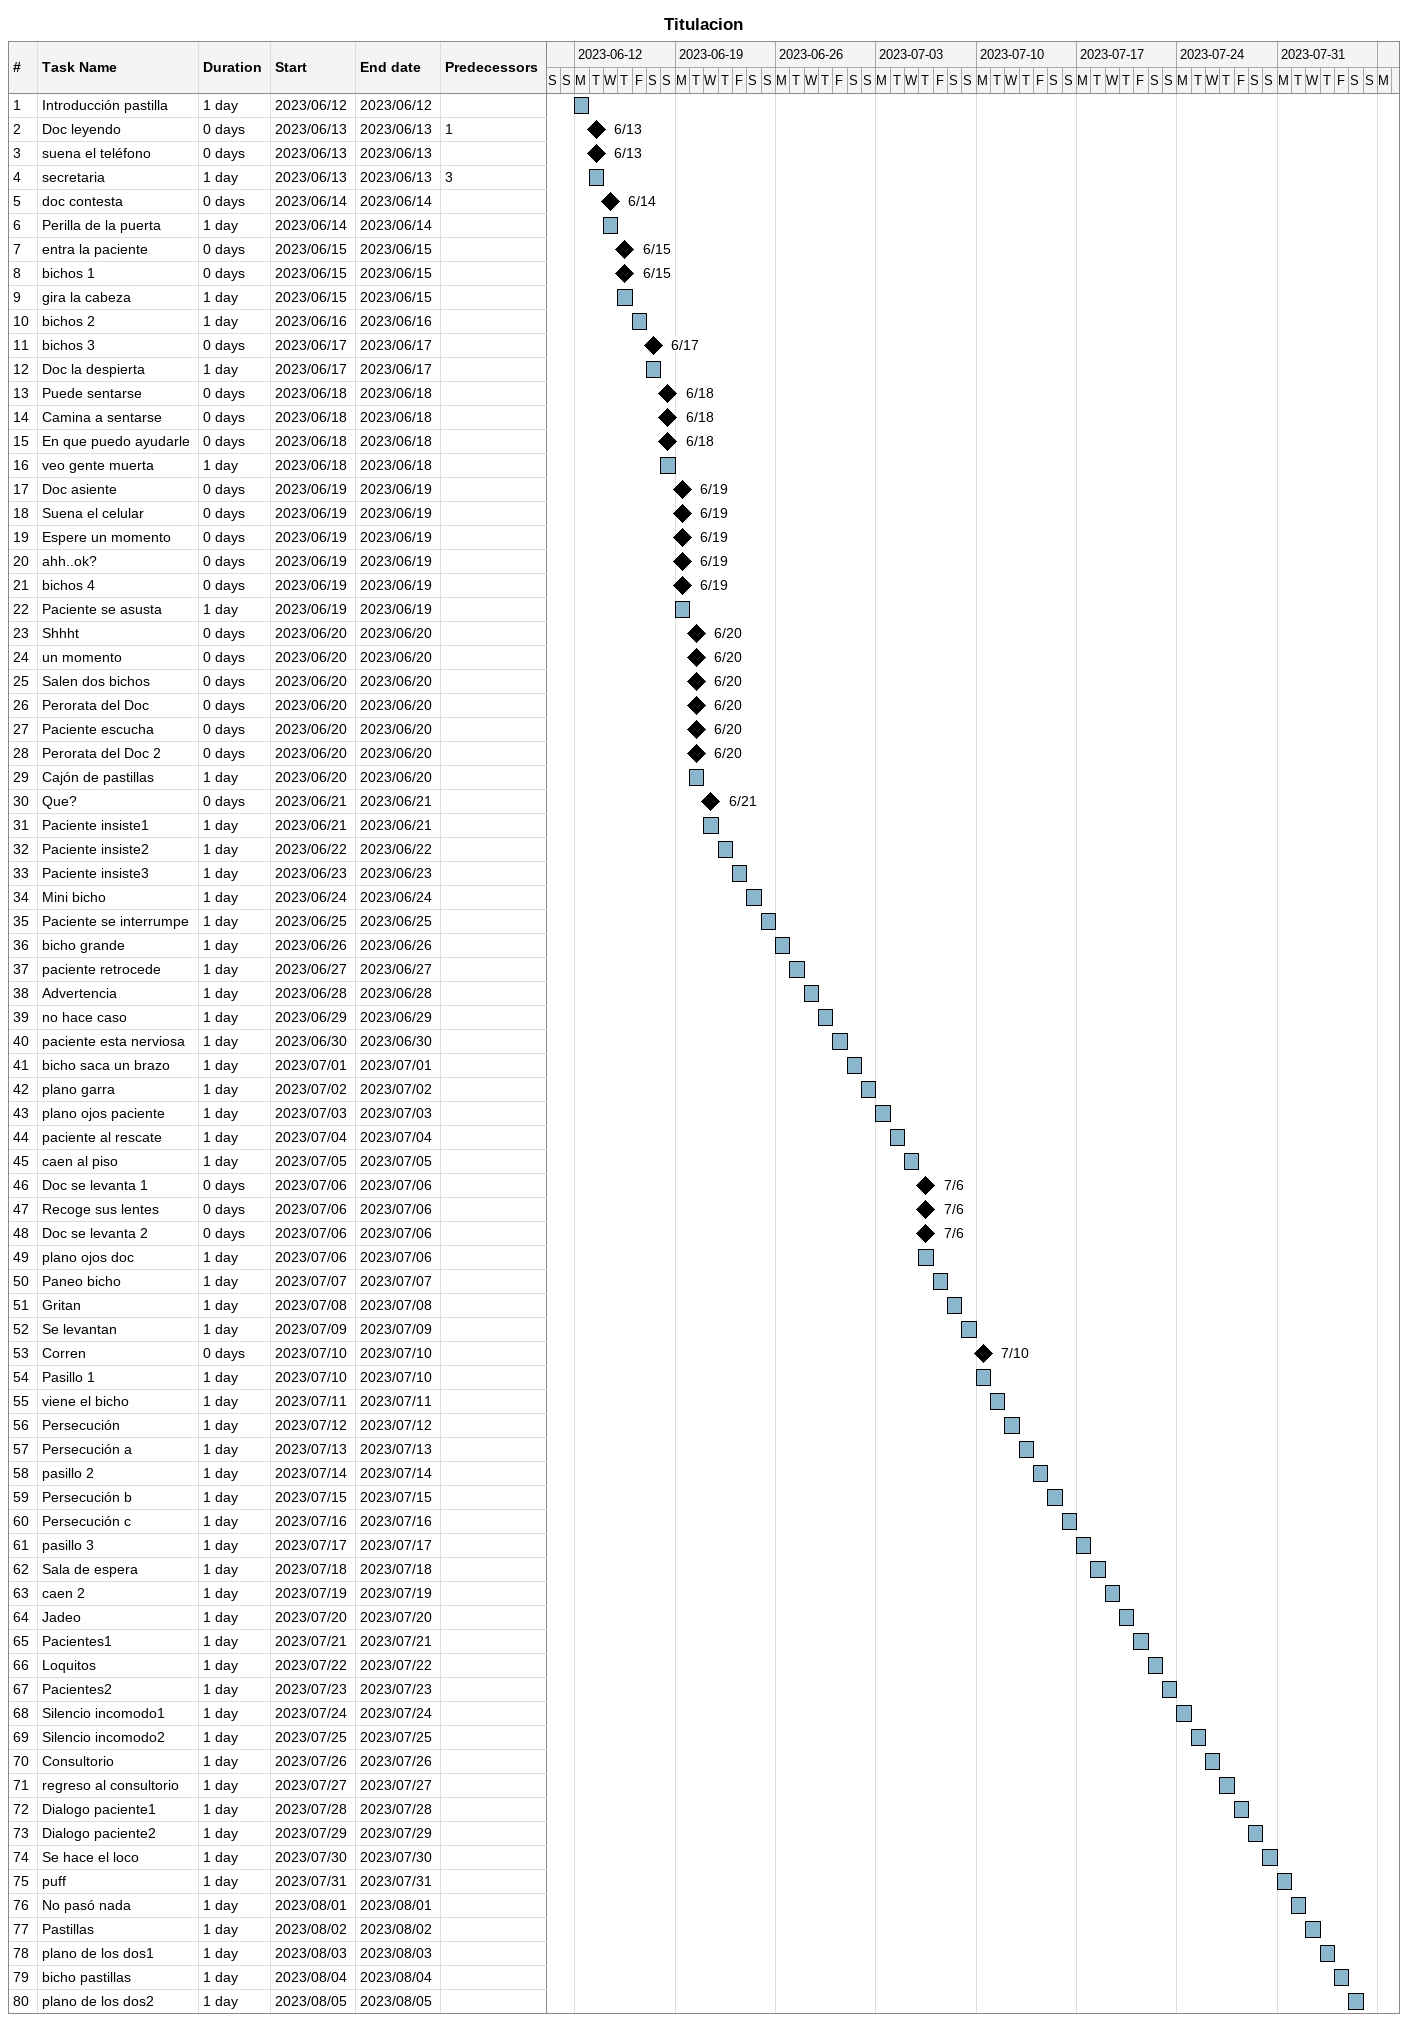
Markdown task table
Titulacion

| ID | Task | Duration | Start | Finish | Predecessors |
|---|---|---|---|---|---|
| 1 | Introducción pastilla | 1d | 2023-06-12 | 2023-06-12 |  |
| 2 | Doc leyendo | 0d | 2023-06-13 | 2023-06-13 | 1 |
| 3 | suena el teléfono | 0d | 2023-06-13 | 2023-06-13 |  |
| 4 | secretaria | 1d | 2023-06-13 | 2023-06-13 | 3 |
| 5 | doc contesta | 0d | 2023-06-14 | 2023-06-14 |  |
| 6 | Perilla de la puerta | 1d | 2023-06-14 | 2023-06-14 |  |
| 7 | entra la paciente | 0d | 2023-06-15 | 2023-06-15 |  |
| 8 | bichos 1 | 0d | 2023-06-15 | 2023-06-15 |  |
| 9 | gira la cabeza | 1d | 2023-06-15 | 2023-06-15 |  |
| 10 | bichos 2 | 1d | 2023-06-16 | 2023-06-16 |  |
| 11 | bichos 3 | 0d | 2023-06-17 | 2023-06-17 |  |
| 12 | Doc la despierta | 1d | 2023-06-17 | 2023-06-17 |  |
| 13 | Puede sentarse | 0d | 2023-06-18 | 2023-06-18 |  |
| 14 | Camina a sentarse | 0d | 2023-06-18 | 2023-06-18 |  |
| 15 | En que puedo ayudarle | 0d | 2023-06-18 | 2023-06-18 |  |
| 16 | veo gente muerta | 1d | 2023-06-18 | 2023-06-18 |  |
| 17 | Doc asiente | 0d | 2023-06-19 | 2023-06-19 |  |
| 18 | Suena el celular | 0d | 2023-06-19 | 2023-06-19 |  |
| 19 | Espere un momento | 0d | 2023-06-19 | 2023-06-19 |  |
| 20 | ahh..ok? | 0d | 2023-06-19 | 2023-06-19 |  |
| 21 | bichos 4 | 0d | 2023-06-19 | 2023-06-19 |  |
| 22 | Paciente se asusta | 1d | 2023-06-19 | 2023-06-19 |  |
| 23 | Shhht | 0d | 2023-06-20 | 2023-06-20 |  |
| 24 | un momento | 0d | 2023-06-20 | 2023-06-20 |  |
| 25 | Salen dos bichos | 0d | 2023-06-20 | 2023-06-20 |  |
| 26 | Perorata del Doc | 0d | 2023-06-20 | 2023-06-20 |  |
| 27 | Paciente escucha | 0d | 2023-06-20 | 2023-06-20 |  |
| 28 | Perorata del Doc 2 | 0d | 2023-06-20 | 2023-06-20 |  |
| 29 | Cajón de pastillas | 1d | 2023-06-20 | 2023-06-20 |  |
| 30 | Que? | 0d | 2023-06-21 | 2023-06-21 |  |
| 31 | Paciente insiste1 | 1d | 2023-06-21 | 2023-06-21 |  |
| 32 | Paciente insiste2 | 1d | 2023-06-22 | 2023-06-22 |  |
| 33 | Paciente insiste3 | 1d | 2023-06-23 | 2023-06-23 |  |
| 34 | Mini bicho | 1d | 2023-06-24 | 2023-06-24 |  |
| 35 | Paciente se interrumpe | 1d | 2023-06-25 | 2023-06-25 |  |
| 36 | bicho grande | 1d | 2023-06-26 | 2023-06-26 |  |
| 37 | paciente retrocede | 1d | 2023-06-27 | 2023-06-27 |  |
| 38 | Advertencia | 1d | 2023-06-28 | 2023-06-28 |  |
| 39 | no hace caso | 1d | 2023-06-29 | 2023-06-29 |  |
| 40 | paciente esta nerviosa | 1d | 2023-06-30 | 2023-06-30 |  |
| 41 | bicho saca un brazo | 1d | 2023-07-01 | 2023-07-01 |  |
| 42 | plano garra | 1d | 2023-07-02 | 2023-07-02 |  |
| 43 | plano ojos paciente | 1d | 2023-07-03 | 2023-07-03 |  |
| 44 | paciente al rescate | 1d | 2023-07-04 | 2023-07-04 |  |
| 45 | caen al piso | 1d | 2023-07-05 | 2023-07-05 |  |
| 46 | Doc se levanta 1 | 0d | 2023-07-06 | 2023-07-06 |  |
| 47 | Recoge sus lentes | 0d | 2023-07-06 | 2023-07-06 |  |
| 48 | Doc se levanta 2 | 0d | 2023-07-06 | 2023-07-06 |  |
| 49 | plano ojos doc | 1d | 2023-07-06 | 2023-07-06 |  |
| 50 | Paneo bicho | 1d | 2023-07-07 | 2023-07-07 |  |
| 51 | Gritan | 1d | 2023-07-08 | 2023-07-08 |  |
| 52 | Se levantan | 1d | 2023-07-09 | 2023-07-09 |  |
| 53 | Corren | 0d | 2023-07-10 | 2023-07-10 |  |
| 54 | Pasillo 1 | 1d | 2023-07-10 | 2023-07-10 |  |
| 55 | viene el bicho | 1d | 2023-07-11 | 2023-07-11 |  |
| 56 | Persecución | 1d | 2023-07-12 | 2023-07-12 |  |
| 57 | Persecución a | 1d | 2023-07-13 | 2023-07-13 |  |
| 58 | pasillo 2 | 1d | 2023-07-14 | 2023-07-14 |  |
| 59 | Persecución b | 1d | 2023-07-15 | 2023-07-15 |  |
| 60 | Persecución c | 1d | 2023-07-16 | 2023-07-16 |  |
| 61 | pasillo 3 | 1d | 2023-07-17 | 2023-07-17 |  |
| 62 | Sala de espera | 1d | 2023-07-18 | 2023-07-18 |  |
| 63 | caen 2 | 1d | 2023-07-19 | 2023-07-19 |  |
| 64 | Jadeo | 1d | 2023-07-20 | 2023-07-20 |  |
| 65 | Pacientes1 | 1d | 2023-07-21 | 2023-07-21 |  |
| 66 | Loquitos | 1d | 2023-07-22 | 2023-07-22 |  |
| 67 | Pacientes2 | 1d | 2023-07-23 | 2023-07-23 |  |
| 68 | Silencio incomodo1 | 1d | 2023-07-24 | 2023-07-24 |  |
| 69 | Silencio incomodo2 | 1d | 2023-07-25 | 2023-07-25 |  |
| 70 | Consultorio | 1d | 2023-07-26 | 2023-07-26 |  |
| 71 | regreso al consultorio | 1d | 2023-07-27 | 2023-07-27 |  |
| 72 | Dialogo paciente1 | 1d | 2023-07-28 | 2023-07-28 |  |
| 73 | Dialogo paciente2 | 1d | 2023-07-29 | 2023-07-29 |  |
| 74 | Se hace el loco | 1d | 2023-07-30 | 2023-07-30 |  |
| 75 | puff | 1d | 2023-07-31 | 2023-07-31 |  |
| 76 | No pasó nada | 1d | 2023-08-01 | 2023-08-01 |  |
| 77 | Pastillas | 1d | 2023-08-02 | 2023-08-02 |  |
| 78 | plano de los dos1 | 1d | 2023-08-03 | 2023-08-03 |  |
| 79 | bicho pastillas | 1d | 2023-08-04 | 2023-08-04 |  |
| 80 | plano de los dos2 | 1d | 2023-08-05 | 2023-08-05 |  |
